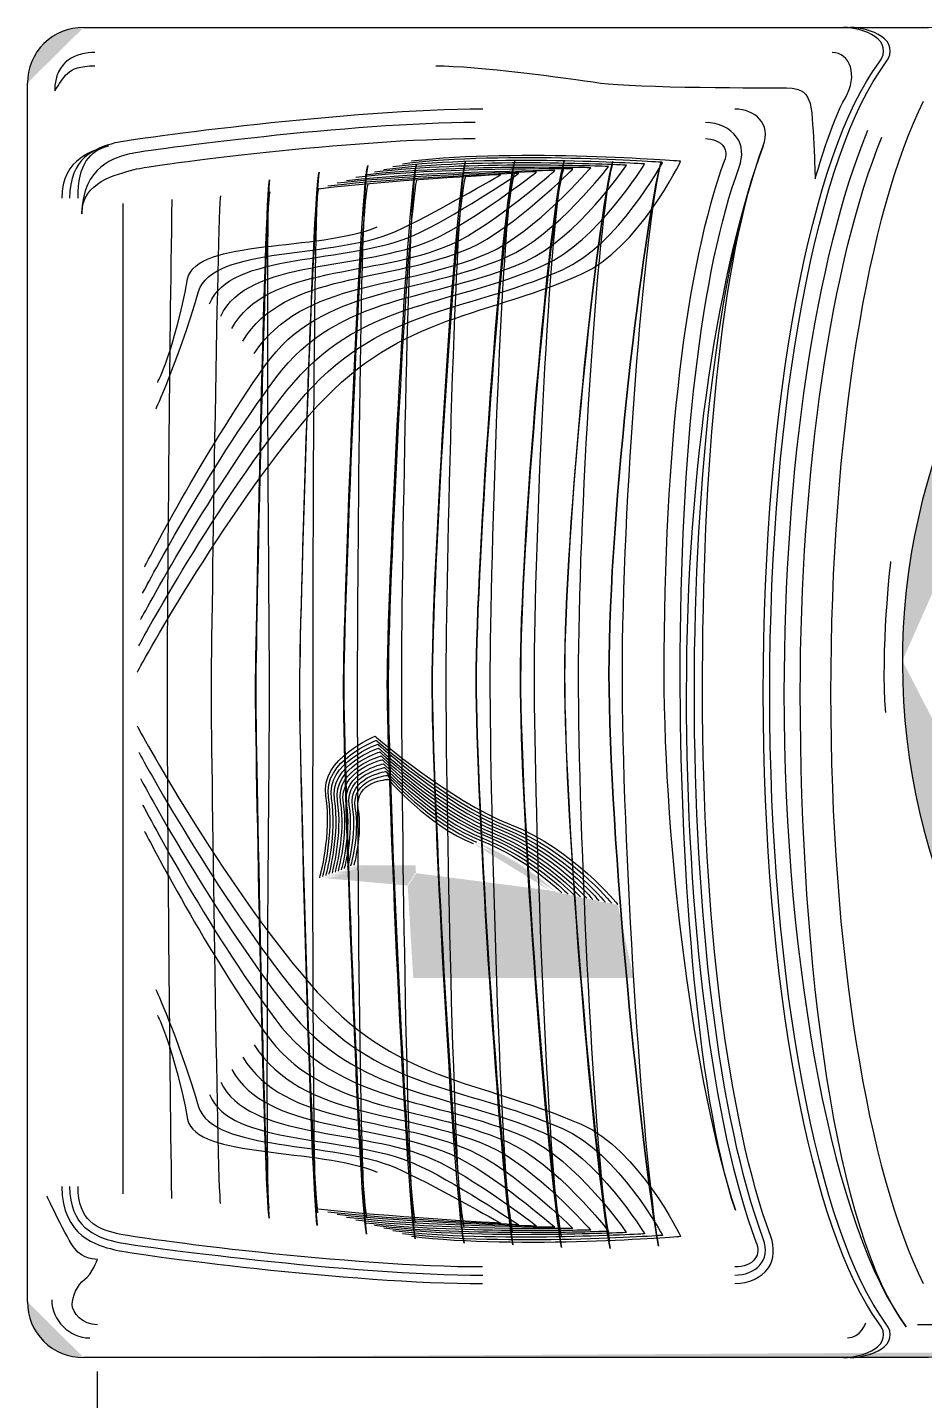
# Model space of a CAD drawing. Header units: millimetres. Extents: x 1111 to 1333, y -447 to -319.
# Drawn here: x 1279.3191 to 1279.4474, y -441.7373 to -441.541 of the extents above; entities that cross this region are included whole.
import ezdxf

# ---------------------------------------------------------------- set-up
doc = ezdxf.new("R2010")
doc.units = ezdxf.units.MM

# ---------------------------------------------------------------- blocks, each defined once
blk = doc.blocks.new('scanne')
at = {"transparency": 33554559}
h = blk.add_hatch(color=256, dxfattribs=at)
h.paths.add_polyline_path([(-0.1473665741430068, 1.089880373790492, 0.4178557647740821), (-0.1553954612925281, 1.081942723996462)], flags=0)
h.paths.add_polyline_path([(-0.1473665741420973, 1.089880373792539), (-0.0265683174777678, 1.089880373792539)], flags=0)
h.paths.add_polyline_path([(0.2573167094203654, 1.08267262282834, 0.0037707061249055), (-0.0265683174786773, 1.089880373792539)], flags=0)
h.paths.add_polyline_path([(0.2849160089974703, 1.002018801912981, 0.0442316588795914), (0.2703180323608194, 1.074005074200385)], flags=0)
h.paths.add_polyline_path([(0.2913938611297908, 0.916346926529286, 0.0127815717687274), (0.2849160089974703, 1.002018801912981)], flags=0)
h.paths.add_polyline_path([(0.2772520712630921, 0.9022963740169416, 0.4162561752458062), (0.2913938611297908, 0.916346926529286)], flags=0)
h.paths.add_polyline_path([(0.2772520712640016, 0.9022963740169416), (-0.0265683174777678, 0.8997873467826593), (-0.1473665741420973, 0.8997873467826593)], flags=0)
h.paths.add_polyline_path([(-0.1553954612925281, 0.9077706152556856, 0.4188155754616451), (-0.1473665741430068, 0.8997873467826593)], flags=0)
h = blk.add_hatch(color=256, dxfattribs=at)
h.paths.add_polyline_path([(-0.038716571159739, 1.089875811924684), (-0.0274943766205524, 1.089875811924684)], flags=0)
h.paths.add_polyline_path([(0.2563450315976752, 1.082668060960713, 0.0037621650796506), (-0.0274943766191882, 1.089875811924684)], flags=0)
h.paths.add_polyline_path([(0.2693463545413124, 1.074000512332531, 0.301880635159372), (0.2563450315999489, 1.082668060960486)], flags=0)
h.paths.add_polyline_path([(0.2838987125003314, 1.002014240045355, 0.0428615543337613), (0.2693463545413124, 1.074000512332759)], flags=0)
h.paths.add_polyline_path([(0.2904678019865514, 0.9163423646616592, 0.0128133246892805), (0.2838987125003314, 1.002014240045582)], flags=0)
h.paths.add_polyline_path([(0.2762803934435851, 0.9022918121495422, 0.4131627856421484), (0.2904678019874609, 0.9163423646616592)], flags=0)
h.paths.add_polyline_path([(0.2762803934435851, 0.9022918121493148), (-0.0274943766205524, 0.8997827849148052)], flags=0)
h.paths.add_polyline_path([(0.1527906348371744, 0.9625540844506304, 0.2906644271306809), (0.212596720368083, 0.9244168704885852)], flags=0)
h.paths.add_polyline_path([(0.212596720368083, 0.9244168704883576, 0.2396280978300363), (0.2659705724447576, 0.9516968393274964)], flags=0)
h.paths.add_polyline_path([(0.2659705724443029, 0.9516968393274964), (0.2597208136965037, 1.037368714711192)], flags=0)
h.paths.add_polyline_path([(0.2597208136974132, 1.037368714711192, 0.2006199731187467), (0.212596720368083, 1.057075983170307)], flags=0)
h.paths.add_polyline_path([(0.212596720368083, 1.057075983170079, 0.2623694438463786), (0.1561207982570067, 1.025188527955378)], flags=0)
h.paths.add_polyline_path([(0.1561207982570067, 1.025188527955378, 0.1201115285518109), (0.1339501212407868, 1.064511827519254)], flags=0)
h.paths.add_polyline_path([(0.1339501212407868, 1.064511827519254), (0.0006067284041364, 1.069164932571993)], flags=0)
h.paths.add_polyline_path([(0.0006067284036817, 1.069164932571993, 0.2105421857690989), (-0.030322734594165, 0.9993683567799962)], flags=0)
h.paths.add_polyline_path([(-0.030322734594165, 0.9993683567799962, 0.2421028708009106), (0.0094567517396627, 0.922272792670128)], flags=0)
h.paths.add_polyline_path([(0.0094567517396627, 0.922272792670128), (0.1150183702909544, 0.9186232985109654)], flags=0)
h.paths.add_polyline_path([(0.1150183702900449, 0.9186232985111928, 0.1543099564142806), (0.1527906348367196, 0.9625540844508575)], flags=0)
h = blk.add_hatch(color=256, dxfattribs=at)
h.paths.add_polyline_path([(0.2761070424705849, 1.001225036933419, 0.0432060642584283), (0.2632881942370204, 1.065319278101696)], flags=0)
h.paths.add_polyline_path([(0.2515641942529783, 1.072846359804998, 0.0037872989078876), (-0.0006158521366615, 1.079278593260369)], flags=0)
h.paths.add_polyline_path([(-0.0006158521389352, 1.079278593260369), (-0.0273483968542223, 1.079278593260369)], flags=0)
h.paths.add_polyline_path([(-0.0273483968542223, 0.910352632373133), (-0.0006158521389352, 0.910352632373133), (0.2693554782770207, 0.9126335662224392)], flags=0)
h.paths.add_polyline_path([(0.2693554782770207, 0.9126335662224392, 0.4140581711889816), (0.2819006144484319, 0.9250418463632286)], flags=0)
h.paths.add_polyline_path([(0.2819006144484319, 0.9250418463632286, 0.013860743150431), (0.2761070424705849, 1.001225036933419)], flags=0)
h = blk.add_hatch(color=256, dxfattribs=at)
h.paths.add_polyline_path([(-0.0798783034058488, 0.9663951770530728, 0.0810771973531571), (-0.0911917352993896, 0.9734660719861948)], flags=0)
h.paths.add_polyline_path([(-0.0798783034058488, 0.9663951770530728), (-0.0765481399860164, 0.9595523755046996), (-0.0993574784799876, 0.9595523755046996), (-0.1000417586349158, 0.9700446712120084), (-0.1091654940325952, 0.9700446712120084)], flags=0)
h = blk.add_hatch(color=256, dxfattribs=at)
h.paths.add_polyline_path([(-0.0807268107985238, 0.9665502805548841, 0.0754801598096221), (-0.0916752932755571, 0.9732562260719532)], flags=0)
h.paths.add_polyline_path([(-0.0807268107976143, 0.9665502805546566), (-0.0773510287010595, 0.9601180470992858), (-0.09924799365558098, 0.9601180470992858), (-0.0999322738095998, 0.9701541560368696), (-0.1086910597916812, 0.9701541560368696)], flags=0)
for points in [[(-0.0772004870671026, 0.9658066961198984), (-0.0742352730624134, 0.9579146650009988), (-0.0995992574678439, 0.9579146650009988), (-0.1003747749771264, 0.9695018089560108), (-0.1105021212681549, 0.9695018089560108)], [(-0.0780900512684184, 0.9660074182986592), (-0.0750335999098297, 0.9584803365955848), (-0.0995308294520783, 0.9584803365955848), (-0.1002607282846384, 0.9697025311347716), (-0.1100687438372461, 0.9697025311347716)], [(-0.0789841773369062, 0.9661990167419388), (-0.0757908699481504, 0.9589912657779676), (-0.0994213446276717, 0.9589912657779676), (-0.1001512434593224, 0.9698485109011016), (-0.1095943095963321, 0.9698485109011016)], [(-0.07100547073173401, 0.9645339350317954), (-0.0687701555591502, 0.954041639324714), (-0.1002470426813033, 0.954041639324714), (-0.1011137975440306, 0.9683659038989844), (-0.1136133150391743, 0.9683659038989844)], [(-0.0718995968011314, 0.9647300953429294), (-0.0695730442741933, 0.9545571303747236), (-0.1001375578559873, 0.9545571303747236), (-0.1010043127196241, 0.9685164455329413), (-0.1131844994749827, 0.9685164455329413)], [(-0.0727982847372459, 0.9648715132416328), (-0.0703348761801408, 0.955154735043152), (-0.1000782535763847, 0.955154735043152), (-0.1009450084391119, 0.9687034821085944), (-0.1127146271021502, 0.9687034821085944)], [(-0.0737152201452318, 0.9651132922297164), (-0.0711605742337724, 0.9556702260931615), (-0.0999915780905667, 0.9556702260931615), (-0.1008127142756621, 0.9688540237427788), (-0.1122630021998248, 0.9688540237427788)], [(-0.0745819750079591, 0.9652683957315276), (-0.0718904730654231, 0.9562358976877476), (-0.0999003407362125, 0.9562358976877476), (-0.1006758582445855, 0.9690091272443624), (-0.1118068154303273, 0.9690091272443624)], [(-0.0754122349287627, 0.9654189373654845), (-0.0726751143095044, 0.9567970074147067), (-0.0998182271175665, 0.9567970074147067), (-0.1005481259492171, 0.9691596688785467), (-0.1113597523951739, 0.9691596688785467)], [(-0.0763291703362938, 0.9656105358087644), (-0.0734551936864136, 0.9573535552740396), (-0.099731551630839, 0.9573535552740396), (-0.1004614504633992, 0.9693056486448768), (-0.1109537461700256, 0.9693056486448768)]]:
    blk.add_hatch(color=256, dxfattribs=at).paths.add_polyline_path(points)
at = {"lineweight": -3}
for points in [[(-0.1473665741420973, 1.089880373792539), (-0.0265683174777678, 1.089880373792539)], [(-0.038716571159739, 1.089875811924684), (-0.0274943766205524, 1.089875811924684)], [(-0.1553954612925281, 0.9077706152556856), (-0.1553954612925281, 1.081942723996462)], [(-0.1417417912696237, 1.06473992090423), (-0.1417417912696237, 0.9940765902495058), (-0.1417417912696237, 0.9231851662098052)], [(0.2721017226315325, 0.9068719273188888), (-0.0164820279958349, 0.9044541374385062), (-0.0281604093045189, 0.9044541374385062)], [(0.2772520712640016, 0.9022963740169416), (-0.0265683174777678, 0.8997873467826593), (-0.1473665741420973, 0.8997873467826593)], [(0.2762803934435851, 0.9022918121493148), (-0.0274943766205524, 0.8997827849148052), (-0.038716571159739, 0.8997827849148052)], [(-0.1454232185026285, 0.8977664393919441), (-0.1454232185026285, 0.8782872643180326)], [(-0.145418656634547, 0.8977755631274249), (-0.145418656634547, 0.8782507693763363)]]:
    blk.add_lwpolyline(points, dxfattribs=at)
for centre, radius, start, end in [((-0.1474611789919891, 1.081946654549938), 0.0079342832738764, 89.31681452962599, 180.0283836771289), ((-0.3645308582279085, -17.77490140240229), 18.86778770646225, 88.11424678387303, 88.97646743954597), ((0.0643454022699643, 0.9991686650439532), 0.0946683474770985, 132.3210262896589, 234.5118678971076), ((6.819120863798388, 0.9627159077419946), 6.954639432962008, 179.1549348327318, 179.7390033877599), ((7.146758906017793, 1.023135207993618), 7.282262029565697, 180.2261171212024, 180.7918014252926), ((-0.1474515128309122, 0.9077309402191532), 0.0079440475366842, 179.7138459230548, 270.6126248699297)]:
    blk.add_arc(centre, radius, start, end, dxfattribs=at)
for points in [[(-0.0336985166907198, 1.084812138778943), (-0.0312351081336146, 1.08809668352228), (-0.0359338318633036, 1.089875811924684), (-0.038716571159739, 1.089875811924684)], [(-0.0336985166907198, 1.084812138778943), (-0.0312351081336146, 1.08809668352228), (-0.0359338318633036, 1.089875811924684), (-0.038716571159739, 1.089875811924684)], [(-0.032722277003586, 1.084812138778943), (-0.0303044871232032, 1.08809668352228), (-0.0349575921761698, 1.089875811924684), (-0.0377859501493276, 1.089875811924684)], [(-0.1457516729767576, 1.086312993251794), (-0.148306318888217, 1.086312993251794), (-0.1514996262774275, 1.085172526327141), (-0.1514996262774275, 1.080838752013278)], [(-0.0384565447009209, 1.079835141119701), (-0.0366317976215669, 1.082937211154785), (-0.0377722645459926, 1.086312993251794), (-0.0403725291341743, 1.086312993251794)], [(-0.1514996262774275, 1.080838752013278), (-0.1500398286141262, 1.082709117769809), (-0.1500398286141262, 1.084397008818314), (-0.1457516729767576, 1.084397008818314)], [(-0.097030925953959, 1.084397008818314), (-0.0909636419144135, 1.084397008818314), (-0.0785553617736241, 1.082709117769809), (-0.0734916886274277, 1.081933600260981)], [(-0.0502124777610789, 0.994806489081384), (-0.0502124777610789, 1.036593197202591), (-0.0432784388583514, 1.072130146576228), (-0.0336985166907198, 1.084812138778943)], [(-0.0502124777610789, 0.994806489081384), (-0.0502124777610789, 1.036593197202591), (-0.0432784388583514, 1.072130146576228), (-0.0336985166907198, 1.084812138778943)], [(-0.0492818567497579, 0.994806489081384), (-0.0492818567497579, 1.036593197202591), (-0.04234781784794, 1.072130146576228), (-0.032722277003586, 1.084812138778943)], [(-0.0734916886274277, 1.081933600260981), (-0.0685192528360403, 1.081249320106053), (-0.0492681711473324, 1.081249320106053), (-0.04689599994367201, 1.081249320106053)], [(-0.04689599994367201, 1.081249320106053), (-0.0444782100632892, 1.081249320106053), (-0.0439307859394376, 1.080291327889426), (-0.0435202178462078, 1.079059623610874)], [(-0.0427903190145571, 1.068247997164689), (-0.0427903190145571, 1.068247997164689), (-0.0403725291341743, 1.07673307108439), (-0.0384565447009209, 1.079835141119701)], [(-0.0903021710980738, 1.078206554351254), (-0.1090058286629301, 1.078206554351254), (-0.1399809103379539, 1.07400963606824), (-0.142900505665466, 1.073370974590488)], [(-0.0502033540253706, 1.072960406497486), (-0.049017268423313, 1.076153713886697), (-0.0514350583036958, 1.078206554351254), (-0.0542634162768536, 1.078206554351254)], [(-0.0435202178462078, 1.079059623610874), (-0.0430640310767103, 1.077873538009043), (-0.0427903190145571, 1.068247997164689), (-0.0427903190145571, 1.068247997164689)], [(-0.0273483968542223, 1.079278593260369), (-0.0352404279735765, 1.063585768376242), (-0.0405778131805619, 1.031698313161541), (-0.0405778131805619, 0.9947928034782763)], [(-0.0913742100071886, 1.076286008049919), (-0.108891781970442, 1.076286008049919), (-0.1380421165656571, 1.072408420506008), (-0.1407792371849155, 1.071815377704979)], [(-0.0540125135537437, 1.074187548908412), (-0.0549705057708252, 1.075510490541091), (-0.0565671594652031, 1.076286008049919), (-0.0584831438989113, 1.076286008049919)], [(-0.1401405757076191, 1.069580062532622), (-0.1374034550883607, 1.070264342687551), (-0.1088005446160878, 1.074005074200613), (-0.0913742100071886, 1.074005074200613)], [(-0.0584831438989113, 1.074005074200613), (-0.057388295651208, 1.074005074200613), (-0.0563846847574041, 1.073548887430661), (-0.0558828793102748, 1.072864607275732)], [(-0.053647564137691, 1.069899393271498), (-0.0531001400142941, 1.071496046966103), (-0.0531457586910165, 1.073047081983759), (-0.0540125135537437, 1.074187548908412)], [(-0.0352951703855524, 1.075177474199108), (-0.0427766334112221, 1.057021240757649), (-0.0472472637563897, 1.02686729526863), (-0.0472472637563897, 0.9947973653459029)], [(-0.0449207112299064, 0.9947973653459029), (-0.0449207112299064, 1.026183015113701), (-0.0404500808851935, 1.056747528695723), (-0.0332423299207676, 1.074219481982254)], [(-0.1437900698667818, 1.072942159026524), (-0.1457516729767576, 1.0723947349029), (-0.1504960153840784, 1.071254267978247), (-0.1504960153840784, 1.065460696000627)], [(-0.142900505665466, 1.073370974590488), (-0.1457744823153462, 1.072595457081661), (-0.1493783577973318, 1.071272515448981), (-0.1493783577973318, 1.065478943471362)], [(-0.1481694628571404, 1.065460696000627), (-0.1481694628571404, 1.070433131792469), (-0.1464815718093178, 1.072257878871823), (-0.1437900698667818, 1.072942159026524)], [(-0.1407792371849155, 1.071815377704979), (-0.1426496029419013, 1.071359190935027), (-0.1476220387337435, 1.070081867979297), (-0.1476220387337435, 1.063239066431378)], [(-0.0671689399971456, 1.070364703776931), (-0.0671689399971456, 1.070364703776931), (-0.0889746675977676, 1.071733264086333), (-0.1031620761407339, 1.069954135683929)], [(-0.0646051703499779, 1.070588235294053), (-0.0646051703499779, 1.070588235294053), (-0.0870039407516288, 1.072230507665608), (-0.1017843920960786, 1.070360141909077)], [(-0.0620231532332127, 1.070761586266598), (-0.0620231532332127, 1.070761586266598), (-0.0850149664354376, 1.07258633334618), (-0.1004796979334515, 1.070761586266598)], [(-0.0502261633635044, 1.072942159026524), (-0.0563846847574041, 1.056291341925998), (-0.0612202645181697, 1.027414719392481), (-0.0612202645181697, 0.9947973653459029)], [(-0.0600569882547006, 0.9948156128166374), (-0.0600569882547006, 1.025973169199687), (-0.0565899688037916, 1.05580778394983), (-0.0502033540253706, 1.072960406497486)], [(-0.0588937119912316, 0.9947973653459029), (-0.0588937119912316, 1.027141007330328), (-0.0563390660797722, 1.056565053987924), (-0.0502261633635044, 1.072942159026524)], [(-0.0558828793102748, 1.072864607275732), (-0.0555179298946769, 1.072271564474931), (-0.0554266925403226, 1.071678521673902), (-0.0557916419568301, 1.070766148134453)], [(-0.1476220387337435, 1.063239066431378), (-0.1476220387337435, 1.067846552807168), (-0.1426952216190784, 1.068850163700744), (-0.1401405757076191, 1.069580062532622)], [(-0.1102147236031215, 0.9956413108700416), (-0.1102147236031215, 1.006316081285376), (-0.1079337897533605, 1.06598531078589), (-0.1067477041522125, 1.070136610391728)], [(-0.0774377041868775, 1.069653052415787), (-0.0774377041868775, 1.069653052415787), (-0.0968712605842939, 1.069881145800763), (-0.1084584045395331, 1.068421348137007)], [(-0.1067477041522125, 1.070136610391728), (-0.1079337897533605, 1.06598531078589), (-0.1082531204931456, 1.006316081285376), (-0.1082531204931456, 0.9956413108700416)], [(-0.0748693726729926, 1.069826403388333), (-0.0748693726729926, 1.069826403388333), (-0.0948503531933511, 1.070282590158058), (-0.1071217773030639, 1.068777173817579)], [(-0.0723147267615332, 1.070004316228505), (-0.0723147267615332, 1.070004316228505), (-0.0928887500829205, 1.070779833737333), (-0.1057988356708392, 1.069183180042728)], [(-0.0697509571148203, 1.070182229068677), (-0.0697509571148203, 1.070182229068677), (-0.0909180232372364, 1.071277077316608), (-0.1044667703029063, 1.069543567590926)], [(-0.1039512792528967, 0.9960062602860944), (-0.1039512792528967, 1.008688252488809), (-0.1011229212797389, 1.065392267985089), (-0.0997999796466047, 1.070364703776931)], [(-0.0997999796466047, 1.070364703776931), (-0.1011229212797389, 1.065392267985089), (-0.1019440574657437, 1.008688252488809), (-0.1019440574657437, 0.9960062602860944)], [(-0.0975509788711406, 0.9963119054218624), (-0.0975509788711406, 1.011183594120211), (-0.0943120528052077, 1.065196107673955), (-0.0927610177875522, 1.070807204943548)], [(-0.0927610177875522, 1.070807204943548), (-0.0943120528052077, 1.065196107673955), (-0.09558937576071001, 1.011183594120211), (-0.09558937576071001, 0.9963119054218624)], [(-0.0921725368546049, 1.058339620522701), (-0.0859227781068057, 1.061122359818909), (-0.0774377041868775, 1.069653052415787), (-0.0774377041868775, 1.069653052415787)], [(-0.0912419158437388, 0.9966312361607378), (-0.0912419158437388, 1.013601384000367), (-0.0875924216845761, 1.064283734134278), (-0.085722055928045, 1.070807204943548)], [(-0.0895129679863658, 1.05764621663252), (-0.0828982598225139, 1.060565811959804), (-0.0748693726729926, 1.069826403388333), (-0.0748693726729926, 1.069826403388333)], [(-0.085722055928045, 1.070807204943548), (-0.0875924216845761, 1.064283734134278), (-0.0892803127333082, 1.013601384000367), (-0.0892803127333082, 0.9966312361607378)], [(-0.0868670847205522, 1.057094230641041), (-0.0799330458182794, 1.060105063322225), (-0.0723147267615332, 1.070004316228505), (-0.0723147267615332, 1.070004316228505)], [(-0.0849282909487101, 0.9969505668996134), (-0.0849282909487101, 1.016156029911826), (-0.0808226100195953, 1.06350821662545), (-0.0786785322013657, 1.070807204943548)], [(-0.0787880170257722, 1.069666738018895), (-0.080840857490557, 1.06223089366972), (-0.0849009197424948, 1.016110411234649), (-0.0849009197424948, 0.9969049482226636)], [(-0.084212077719485, 1.056451007295436), (-0.0769587080783367, 1.059644314684646), (-0.0697509571148203, 1.070182229068677), (-0.0697509571148203, 1.070182229068677)], [(-0.0786785322013657, 1.070807204943548), (-0.0808226100195953, 1.06350821662545), (-0.0829666878382796, 1.016156029911826), (-0.0829666878382796, 0.9969505668996134)], [(-0.0815844419255427, 1.055903583171584), (-0.0739661228683417, 1.059233746591644), (-0.0671689399971456, 1.070364703776931), (-0.0671689399971456, 1.070364703776931)], [(-0.0789294349244756, 1.055260359825979), (-0.070991785128399, 1.058727379277115), (-0.0646051703499779, 1.070588235294053), (-0.0646051703499779, 1.070588235294053)], [(-0.0718083594467771, 1.070168543465797), (-0.0740436746193609, 1.061911562930845), (-0.0786055423179732, 1.018482582438082), (-0.0786055423179732, 0.9972242789617666)], [(-0.0785781711117579, 0.9972242789617666), (-0.0785781711117579, 1.018482582438082), (-0.0740163034126908, 1.062413368377747), (-0.0717353695633847, 1.070715967589649)], [(-0.0717353695633847, 1.070715967589649), (-0.0740163034126908, 1.062413368377747), (-0.0766621866785045, 1.018482582438082), (-0.0766621866785045, 0.9972242789617666)], [(-0.0762561804533561, 1.054612574612974), (-0.067999199918404, 1.058262068771682), (-0.0620231532332127, 1.070761586266598), (-0.0620231532332127, 1.070761586266598)], [(-0.0722645462162746, 0.9975436097006422), (-0.0722645462162746, 1.020945990995414), (-0.0672921104248872, 1.061637850868919), (-0.0647830831910596, 1.070715967589649)], [(-0.0647830831910596, 1.070715967589649), (-0.0672921104248872, 1.061637850868919), (-0.0722645462162746, 1.020945990995414), (-0.0722645462162746, 0.9975436097006422)], [(-0.0647830831910596, 1.070715967589649), (-0.0672921104248872, 1.061637850868919), (-0.0703941804601982, 1.020945990995414), (-0.0703941804601982, 0.9975436097006422)], [(-0.0557916419568301, 1.070766148134453), (-0.0613115018716144, 1.055803222082204), (-0.0644135719069254, 1.029800576199022), (-0.0644135719069254, 0.9975025528913192)], [(-0.0620870193808969, 0.9975025528913192), (-0.0620870193808969, 1.029572482814046), (-0.0590761866994853, 1.055210179281402), (-0.053647564137691, 1.069899393271498)], [(-0.1227917928488296, 0.9950573918047212), (-0.1227917928488296, 1.001398387905965), (-0.1214688512161501, 1.065629485105546), (-0.1207845710612219, 1.068092893662878)], [(-0.1207845710612219, 1.068092893662878), (-0.1214688512161501, 1.065629485105546), (-0.1208301897379442, 1.001398387905965), (-0.1208301897379442, 0.9950573918047212)], [(-0.1164781679533462, 0.9953493513376088), (-0.1164781679533462, 1.003788806580359), (-0.1146078021972698, 1.065921444638206), (-0.1136954286578202, 1.069205989381316)], [(-0.1136954286578202, 1.069205989381316), (-0.1146078021972698, 1.065921444638206), (-0.1146078021972698, 1.003788806580359), (-0.1146078021972698, 0.9953493513376088)], [(-0.0877292777156527, 1.068845601833118), (-0.0877292777156527, 1.068845601833118), (-0.1047906629094086, 1.067933228293213), (-0.1137775422755567, 1.06679276136856)], [(-0.0851655080689398, 1.069028076540917), (-0.0851655080689398, 1.069028076540917), (-0.1028199360632698, 1.068343796386216), (-0.1124454769076237, 1.067203329461563)], [(-0.0826063002898536, 1.069251608058266), (-0.0826063002898536, 1.069251608058266), (-0.1008081524080353, 1.068841039965263), (-0.1111179734077723, 1.067609335686711)], [(-0.0800151594369254, 1.069429520898438), (-0.0800151594369254, 1.069429520898438), (-0.0988100543561359, 1.069292664867589), (-0.1098041555108011, 1.067969723234909)], [(-0.0997726084408441, 1.06802446564734), (-0.1010955500730688, 1.063052029855498), (-0.1038326706923272, 1.008720185562651), (-0.1038326706923272, 0.9959469560060368)], [(-0.1027834411218009, 1.060725477329242), (-0.0978566240066812, 1.062915173824649), (-0.0877292777156527, 1.068845601833118), (-0.0877292777156527, 1.068845601833118)], [(-0.1001284341216433, 1.06017805320539), (-0.094882286267648, 1.062504605731874), (-0.0851655080689398, 1.069028076540917), (-0.0851655080689398, 1.069028076540917)], [(-0.0927929508613943, 1.068571889771192), (-0.0943439858790498, 1.062778317793572), (-0.0975372932682603, 1.011183594120211), (-0.0975372932682603, 0.9962662867449124)], [(-0.0974779889882029, 1.059534829859785), (-0.0919125103957868, 1.061998238417118), (-0.0826063002898536, 1.069251608058266), (-0.0826063002898536, 1.069251608058266)], [(-0.0947956107813752, 1.058891606514407), (-0.0888651827724516, 1.061537489779539), (-0.0800151594369254, 1.069429520898438), (-0.0800151594369254, 1.069429520898438)], [(-0.0858132932823992, 1.069119313895043), (-0.0875924216845761, 1.062504605731874), (-0.0912419158437388, 1.013647002677316), (-0.0912419158437388, 0.996585617483788)], [(-0.1277824761116335, 1.065834769151933), (-0.1282386628811309, 1.064192496780378), (-0.1291510364205806, 0.9990034073641708), (-0.1291510364205806, 0.994715251727257)], [(-0.1207571998550065, 1.066382193275785), (-0.1214414800099348, 1.063918784718225), (-0.122764421643069, 1.001375578567603), (-0.122764421643069, 0.9950345824661326)], [(-0.1137775422755567, 1.066929617399637), (-0.1146899158159158, 1.06359945397935), (-0.1165146628957245, 1.003884605801886), (-0.1165146628957245, 0.9953539132050082)], [(-0.1067522660198392, 1.067477041523488), (-0.1078927329447197, 1.063325741917651), (-0.1101736667940258, 1.006302395682268), (-0.1101736667940258, 0.9956732439441112)], [(-0.1325085710475378, 1.053932856325673), (-0.1313224854454802, 1.059680809626115), (-0.1137136761278725, 1.057901681223711), (-0.105411076916198, 1.06136870067462)], [(-0.1309301648236669, 1.052149166055414), (-0.1289229430360592, 1.058718255541634), (-0.1115878457806048, 1.056802271108153), (-0.1027834411218009, 1.060725477329242)], [(-0.1293700060703031, 1.050370037652783), (-0.1264504107437006, 1.057851500678907), (-0.1096171189344659, 1.056026753599326), (-0.1001284341216433, 1.06017805320539)], [(-0.1277687905082985, 1.048631966059701), (-0.1238912029646144, 1.056888946594426), (-0.1075140979257867, 1.055064199515072), (-0.0974779889882029, 1.059534829859785)], [(-0.1261812605491741, 1.046848275789443), (-0.1213000621112314, 1.055926392509945), (-0.1055616185506096, 1.054192882784491), (-0.0947956107813752, 1.058891606514407)], [(-0.12460741619293, 1.045064585519185), (-0.1186769881840064, 1.054963838425692), (-0.1035315874244134, 1.053367184731087), (-0.0921725368546049, 1.058339620522701)], [(-0.1229970768952171, 1.043276333381299), (-0.116017419316222, 1.053905485119457), (-0.101465061357203, 1.052400068778752), (-0.0895129679863658, 1.05764621663252)], [(-0.1214460418775616, 1.041538261787991), (-0.1133715360504084, 1.052988549711926), (-0.0994578395695953, 1.051574370725575), (-0.0868670847205522, 1.057094230641041)], [(-0.1198858831241978, 1.03980019019491), (-0.1107621477269731, 1.052025995627673), (-0.0974414940467341, 1.050657435317816), (-0.084212077719485, 1.056451007295436)], [(-0.1183074769007817, 1.037975443115101), (-0.1080432745786766, 1.05088552870302), (-0.0954525197296334, 1.049836299132039), (-0.0815844419255427, 1.055903583171584)], [(-0.1367967266844516, 1.03915240498145), (-0.1367967266844516, 1.03915240498145), (-0.1344245554807912, 1.043531797972264), (-0.1325085710475378, 1.053932856325673)], [(-0.1167016994711503, 1.03623737152202), (-0.1053426489008871, 1.049922974618539), (-0.0933905555300498, 1.048873745047558), (-0.0789294349244756, 1.055260359825979)], [(-0.1151232932468247, 1.034449119383907), (-0.1026693944297676, 1.048819002635354), (-0.0913559625362268, 1.04799786644935), (-0.0762561804533561, 1.054612574612974)], [(-0.1370430675399348, 1.035361492923811), (-0.1370430675399348, 1.035361492923811), (-0.1341234722124227, 1.041474395640307), (-0.1309301648236669, 1.052149166055414)], [(-0.1386442831019394, 1.012798495285323), (-0.1386442831019394, 1.012798495285323), (-0.1304329212441644, 1.028810650908326), (-0.1214460418775616, 1.041538261787991)], [(-0.1389088714283844, 1.009053201904862), (-0.1389088714283844, 1.009053201904862), (-0.1297395173544373, 1.026662011222242), (-0.1198858831241978, 1.03980019019491)], [(-0.1394654192879443, 1.001521558333934), (-0.1394654192879443, 1.001521558333934), (-0.1283344621031119, 1.022232437686625), (-0.1167016994711503, 1.03623737152202)], [(-0.1392008309614994, 1.005266851714623), (-0.1392008309614994, 1.005266851714623), (-0.129027865992839, 1.024426696049658), (-0.1183074769007817, 1.037975443115101)], [(-0.1397117601434274, 0.9977260844084412), (-0.1397117601434274, 0.9977260844084412), (-0.1275771920647912, 1.020033617455737), (-0.1151232932468247, 1.034449119383907)], [(-0.03270859140025099, 0.9919598836372642), (-0.0334384902319016, 1.000627432264991), (-0.0319786925686003, 1.013537517852455), (-0.0319786925686003, 1.013537517852455)], [(-0.0790434816169636, 0.9155212284758816), (-0.0810963220817485, 0.9266521856609417), (-0.0849282909487101, 0.9777907225645776), (-0.0849282909487101, 0.9969505668996134)], [(-0.0849009197424948, 0.9969049482226636), (-0.0849009197424948, 0.9777451038878552), (-0.0811145695527103, 0.9282032206785971), (-0.0791073477646478, 0.9170722634935372)], [(-0.0829666878382796, 0.9969505668996134), (-0.0829666878382796, 0.9777907225645776), (-0.0810963220817485, 0.9266521856609417), (-0.0790434816169636, 0.9155212284758816)], [(-0.0786055423179732, 0.9972242789617666), (-0.0786055423179732, 0.9759203568080465), (-0.0744086240349589, 0.9287962634793984), (-0.0721733088628298, 0.916387983338609)], [(-0.0721003189798921, 0.9153843724448052), (-0.0744268715059207, 0.9277926525855946), (-0.0785781711117579, 0.9759203568080465), (-0.0785781711117579, 0.9972242789617666)], [(-0.0766621866785045, 0.9972242789617666), (-0.0766621866785045, 0.9759203568080465), (-0.0744268715059207, 0.9277926525855946), (-0.0721003189798921, 0.9153843724448052)], [(-0.0651936512838347, 0.9157037031836808), (-0.0676114411642175, 0.9292980689263004), (-0.0722645462162746, 0.9740956097286924), (-0.0722645462162746, 0.9975436097006422)], [(-0.0722645462162746, 0.9975436097006422), (-0.0722645462162746, 0.9740956097286924), (-0.0676114411642175, 0.9292980689263004), (-0.0651936512838347, 0.9157037031836808)], [(-0.0703941804601982, 0.9975436097006422), (-0.0703941804601982, 0.9740956097286924), (-0.0676114411642175, 0.9292980689263004), (-0.0651936512838347, 0.9157037031836808)], [(-0.0644135719069254, 0.9975025528913192), (-0.0644135719069254, 0.9728228486408169), (-0.0601254162700116, 0.9384719848685564), (-0.0541949882615427, 0.9208631755511759)], [(-0.0541949882615427, 0.9208631755511759), (-0.059988560238935, 0.9381526541296809), (-0.0620870193808969, 0.9729140859944893), (-0.0620870193808969, 0.9975025528913192)], [(-0.1208301897379442, 0.9196953374200803), (-0.1215600885695949, 0.9232535942253434), (-0.1227917928488296, 0.9886707770263), (-0.1227917928488296, 0.9950573918047212)], [(-0.122764421643069, 0.9950345824661326), (-0.122764421643069, 0.9886479676879388), (-0.1215327173638343, 0.92487305725831), (-0.1208940558856284, 0.9211323257454752)], [(-0.1208301897379442, 0.9950573918047212), (-0.1208301897379442, 0.9886707770263), (-0.1215600885695949, 0.9232535942253434), (-0.1208301897379442, 0.9196953374200803)], [(-0.1165146628957245, 0.9953539132050082), (-0.1165146628957245, 0.9868232206083576), (-0.1148267718469924, 0.9253748627052119), (-0.1139143983066333, 0.9204480455905468)], [(-0.1139691407195187, 0.9186643553202885), (-0.1148358955822459, 0.9236367911121304), (-0.1164781679533462, 0.9868642774176803), (-0.1164781679533462, 0.9953493513376088)], [(-0.1146078021972698, 0.9953493513376088), (-0.1146078021972698, 0.9868642774176803), (-0.1148358955822459, 0.9236367911121304), (-0.1139691407195187, 0.9186643553202885)], [(-0.1069301788600114, 0.9174052798355204), (-0.1080706457844371, 0.923609419905688), (-0.1102147236031215, 0.9850121591318838), (-0.1102147236031215, 0.9956413108700416)], [(-0.1101736667940258, 0.9956732439441112), (-0.1101736667940258, 0.9849984735287762), (-0.1080752076520639, 0.9259679055062406), (-0.1069347407276382, 0.9197637654356184)], [(-0.1082531204931456, 0.9956413108700416), (-0.1082531204931456, 0.9850121591318838), (-0.1080706457844371, 0.923609419905688), (-0.1069301788600114, 0.9174052798355204)], [(-0.0999824543548584, 0.916766618357542), (-0.1013053959875378, 0.9242024627067166), (-0.1039512792528967, 0.9832330307294797), (-0.1039512792528967, 0.9960062602860944)], [(-0.1038326706923272, 0.9959469560060368), (-0.1038326706923272, 0.9831737264494222), (-0.1013236434584996, 0.9265153296298648), (-0.1000007018253655, 0.9190794852809177)], [(-0.1019440574657437, 0.9960062602860944), (-0.1019440574657437, 0.9832330307294797), (-0.1013053959875378, 0.9242024627067166), (-0.0999824543548584, 0.916766618357542)], [(-0.0929891111725283, 0.9161142712766832), (-0.0945857648669062, 0.9246905825505108), (-0.0975509788711406, 0.98148583540069), (-0.0975509788711406, 0.9963119054218624)], [(-0.0975372932682603, 0.9962662867449124), (-0.0975372932682603, 0.9813489793698408), (-0.0945720792635712, 0.9271083724308936), (-0.0930210442459156, 0.9183952051262168)], [(-0.09558937576071001, 0.9963119054218624), (-0.09558937576071001, 0.98148583540069), (-0.0945857648669062, 0.9246905825505108), (-0.0929891111725283, 0.9161142712766832)], [(-0.0859957679901982, 0.9158861778917072), (-0.0878661337467293, 0.9258310494751641), (-0.0912419158437388, 0.9794329949361326), (-0.0912419158437388, 0.9966312361607378)], [(-0.0912419158437388, 0.996585617483788), (-0.0912419158437388, 0.9795698509672092), (-0.0878661337467293, 0.9276557965545179), (-0.0860870053445524, 0.9177565436482382)], [(-0.0892803127333082, 0.9966312361607378), (-0.0892803127333082, 0.9794329949361326), (-0.0878661337467293, 0.9258310494751641), (-0.0859957679901982, 0.9158861778917072)], [(-0.1291510364205806, 0.994715251727257), (-0.1291510364205806, 0.9904270960905704), (-0.1282842815578533, 0.9242800144575084), (-0.1278280947883559, 0.9218166059001759)], [(-0.0612202645181697, 0.9947973653459029), (-0.0612202645181697, 0.9623624860073504), (-0.0574795330046527, 0.932984058026932), (-0.0512753929344854, 0.9163332409261784)], [(-0.0502033540253706, 0.9167620564899152), (-0.0565899688037916, 0.9338690603603936), (-0.0600569882547006, 0.9636124377566376), (-0.0600569882547006, 0.9948156128166374)], [(-0.0491313151162558, 0.917108758435006), (-0.0552442178325237, 0.9335771008277332), (-0.0588937119912316, 0.9626361980690488), (-0.0588937119912316, 0.9947973653459029)], [(-0.0336985166907198, 0.9047096020296976), (-0.0432784388583514, 0.9176653062941112), (-0.0502124777610789, 0.9531110183140754), (-0.0502124777610789, 0.994806489081384)], [(-0.0336985166907198, 0.9047096020296976), (-0.0432784388583514, 0.9176653062941112), (-0.0502124777610789, 0.9531110183140754), (-0.0502124777610789, 0.994806489081384)], [(-0.032722277003586, 0.9047096020296976), (-0.04234781784794, 0.9176653062941112), (-0.0492818567497579, 0.9531110183140754), (-0.0492818567497579, 0.994806489081384)], [(-0.0472472637563897, 0.9947973653459029), (-0.0472472637563897, 0.9551091163662022), (-0.0400395127924185, 0.9177930385899344), (-0.0297753104698586, 0.9041986728473148)], [(-0.0297753104698586, 0.9041986728473148), (-0.0398114194069876, 0.9174280891738816), (-0.0449207112299064, 0.955610921813104), (-0.0449207112299064, 0.9947973653459029)], [(-0.0405778131805619, 0.9947928034782763), (-0.0405778131805619, 0.9580697685025824), (-0.0352404279735765, 0.9261823132878816), (-0.0273483968542223, 0.910352632373133)], [(-0.1397117601434274, 0.990016527997568), (-0.1397117601434274, 0.990016527997568), (-0.1275771920647912, 0.9677089949502716), (-0.1151232932468247, 0.9533391116990516)], [(-0.112746560176447, 0.9800442852078958), (-0.1136133150391743, 0.9854272890925129), (-0.1056756652430977, 0.9885749778047738), (-0.1056756652430977, 0.9885749778047738)], [(-0.1123633632889778, 0.9798298774260275), (-0.1132301181526145, 0.985076025279568), (-0.1055205617410593, 0.9879956206068528), (-0.1055205617410593, 0.9879956206068528)], [(-0.1119391095937772, 0.9796975832628048), (-0.1127602457793273, 0.9848068750854964), (-0.1053244014299253, 0.9874527583508552), (-0.1053244014299253, 0.9874527583508552)], [(-0.1056756652430977, 0.9885749778047738), (-0.1056756652430977, 0.9885749778047738), (-0.095274606889916, 0.9794512424070944), (-0.0862421088456813, 0.9759386042790084)], [(-0.1055205617410593, 0.9879956206068528), (-0.1055205617410593, 0.9879956206068528), (-0.0955300714806526, 0.9791455972710992), (-0.0867712854985712, 0.97567857782019)], [(-0.1053244014299253, 0.9874527583508552), (-0.1053244014299253, 0.9874527583508552), (-0.0957900979394708, 0.9788308284000776), (-0.0872137866660978, 0.9754094276258912)], [(-0.1394654192879443, 0.9862666727490251), (-0.1394654192879443, 0.9862666727490251), (-0.1282888434254801, 0.9655557933965608), (-0.1167016994711503, 0.9515508595611664)], [(-0.111487484690997, 0.9795287941581136), (-0.1123086208770019, 0.984546848626678), (-0.1051921072664754, 0.9868734011529341), (-0.1051921072664754, 0.9868734011529341)], [(-0.1110769165986767, 0.9793645669208216), (-0.1118524341070497, 0.98420014668136), (-0.1050096325591312, 0.9863442245000442), (-0.1050096325591312, 0.9863442245000442)], [(-0.1106298535635233, 0.97924139649308), (-0.1114053710728058, 0.9839401202227692), (-0.104836281586131, 0.9857648673021229), (-0.104836281586131, 0.9857648673021229)], [(-0.110223847338375, 0.9790224268433576), (-0.1109993648476575, 0.983675531896324), (-0.1046583687459588, 0.9852265669137524), (-0.1046583687459588, 0.9852265669137524)], [(-0.1051921072664754, 0.9868734011529341), (-0.1051921072664754, 0.9868734011529341), (-0.0960227531925284, 0.9784339459101828), (-0.0877657726575763, 0.9751950198442499)], [(-0.1050096325591312, 0.9863442245000442), (-0.1050096325591312, 0.9863442245000442), (-0.0962964652542269, 0.9780872439650921), (-0.0882219594275284, 0.9749395552530586)], [(-0.104836281586131, 0.9857648673021229), (-0.104836281586131, 0.9857648673021229), (-0.0964880636977341, 0.9777359801521469), (-0.0886872699327341, 0.974679528794013)], [(-0.1046583687459588, 0.9852265669137524), (-0.1046583687459588, 0.9852265669137524), (-0.0967663376275141, 0.9774257731487525), (-0.0892392559242126, 0.974460559144518)], [(-0.1097722224365043, 0.9788992564153886), (-0.1105021212681549, 0.9833698867603288), (-0.1044804559057866, 0.9846472097160583), (-0.1044804559057866, 0.9846472097160583)], [(-0.1093844636823178, 0.978735029178324), (-0.1100687438372461, 0.9830688034921876), (-0.1043207905361214, 0.9841180330629412), (-0.1043207905361214, 0.9841180330629412)], [(-0.1089100294414038, 0.9785616782057786), (-0.1096399282730545, 0.9827585964885656), (-0.104165687034083, 0.9835341139973934), (-0.104165687034083, 0.9835341139973934)], [(-0.1044804559057866, 0.9846472097160583), (-0.1044804559057866, 0.9846472097160583), (-0.0970446115563846, 0.9771201280129844), (-0.0897000045617915, 0.9742461513626494)], [(-0.1043207905361214, 0.9841180330629412), (-0.1043207905361214, 0.9841180330629412), (-0.097295514280404, 0.9767734260678936), (-0.0902246193470546, 0.9739450680945084)], [(-0.104165687034083, 0.9835341139973934), (-0.104165687034083, 0.9835341139973934), (-0.0975509788711406, 0.9764632190642714), (-0.0907081773232221, 0.9737260984450132)], [(-0.1392008309614994, 0.982480322559013), (-0.1392008309614994, 0.982480322559013), (-0.1289822473161166, 0.9633204782242046), (-0.1183074769007817, 0.9498173498354844)], [(-0.1085268325548441, 0.97839288910086), (-0.1091654940325952, 0.9824529513527976), (-0.1039649648553222, 0.9830003754768768), (-0.1039649648553222, 0.9830003754768768)], [(-0.1080980169911072, 0.9782286618637954), (-0.1086910597916812, 0.9821974867618336), (-0.1038098613541933, 0.9824255801465824), (-0.1038098613541933, 0.9824255801465824)], [(-0.1039649648553222, 0.9830003754768768), (-0.1039649648553222, 0.9830003754768768), (-0.09780644346233199, 0.9761119552515538), (-0.0911917352993896, 0.9734660719861948)], [(-0.1038098613541933, 0.9824255801465824), (-0.1038098613541933, 0.9824255801465824), (-0.0980619080535235, 0.9757196346292856), (-0.0916752932751024, 0.9732562260719532)], [(-0.1136133150391743, 0.9683659038989844), (-0.1136133150391743, 0.9683659038989844), (-0.1118341866360879, 0.9746156626463288), (-0.112746560176447, 0.9800442852078958)], [(-0.1131844994749827, 0.9685164455329413), (-0.1131844994749827, 0.9685164455329413), (-0.1114966084262505, 0.9746293482494364), (-0.1123633632889778, 0.9798298774260275)], [(-0.1127146271021502, 0.9687034821085944), (-0.1127146271021502, 0.9687034821085944), (-0.1110723547310499, 0.9745882914401136), (-0.1119391095937772, 0.9796975832628048)], [(-0.1122630021998248, 0.9688540237427788), (-0.1122630021998248, 0.9688540237427788), (-0.1107119671821692, 0.9746019770432212), (-0.111487484690997, 0.9795287941581136)], [(-0.1118068154303273, 0.9690091272443624), (-0.1118068154303273, 0.9690091272443624), (-0.1103013990893942, 0.9745289871600562), (-0.1110769165986767, 0.9793645669208216)], [(-0.1113597523951739, 0.9691596688785467), (-0.1114053710728058, 0.9691596688785467), (-0.1098543360551503, 0.9745426727631638), (-0.1106298535635233, 0.97924139649308)], [(-0.1389088714283844, 0.978735029178324), (-0.1389088714283844, 0.978735029178324), (-0.1296938986768055, 0.961080601183994), (-0.1198858831241978, 0.948033659565226)], [(-0.1109537461700256, 0.9693056486448768), (-0.1109537461700256, 0.9693056486448768), (-0.1094939485067243, 0.9745061778216949), (-0.110223847338375, 0.9790224268433576)], [(-0.1105021212681549, 0.9695018089560108), (-0.1105021212681549, 0.9695018089560108), (-0.1090423236048537, 0.9744742447476256), (-0.1097722224365043, 0.9788992564153886)], [(-0.1100687438372461, 0.9697025311347716), (-0.1100687438372461, 0.9697025311347716), (-0.1087001835273895, 0.97449249221836), (-0.1093844636823178, 0.978735029178324)], [(-0.1095943095963321, 0.9698485109011016), (-0.1095943095963321, 0.9698485109011016), (-0.1082713679631979, 0.9745016159538408), (-0.1089100294414038, 0.9785616782057786)], [(-0.1091654940325952, 0.9700446712120084), (-0.1091654940325952, 0.9700446712120084), (-0.1078425523999158, 0.9744696828799988), (-0.1085268325548441, 0.97839288910086)], [(-0.1086910597916812, 0.9701541560368696), (-0.1086910597916812, 0.9701541560368696), (-0.1074593555129013, 0.9744423116737834), (-0.1080980169911072, 0.9782286618637954)], [(-0.0872137866660978, 0.9754094276258912), (-0.078819950100069, 0.9721248828827809), (-0.0727982847372459, 0.9648715132416328), (-0.0727982847372459, 0.9648715132416328)], [(-0.0867712854985712, 0.97567857782019), (-0.0780581181941216, 0.9722571770460036), (-0.0718995968011314, 0.9647300953429294), (-0.0718995968011314, 0.9647300953429294)], [(-0.0862421088456813, 0.9759386042790084), (-0.0773464668334327, 0.9724259661509222), (-0.07100547073173401, 0.9645339350317954), (-0.07100547073173401, 0.9645339350317954)], [(-0.1386442831019394, 0.9749851739300084), (-0.1386442831019394, 0.9749851739300084), (-0.130387302567442, 0.9588361622761568), (-0.1214460418775616, 0.9462454074275684)], [(-0.0907081773232221, 0.9737260984450132), (-0.0839566131287484, 0.9710802151798816), (-0.0789841773369062, 0.9661990167419388), (-0.0789841773369062, 0.9661990167419388)], [(-0.0902246193470546, 0.9739450680945084), (-0.0832449617680595, 0.9712535661521996), (-0.0780900512684184, 0.9660074182986592), (-0.0780900512684184, 0.9660074182986592)], [(-0.0897000045617915, 0.9742461513626494), (-0.0824922535973656, 0.9714177933894916), (-0.0772004870671026, 0.9658066961198984), (-0.0772004870671026, 0.9658066961198984)], [(-0.0892392559242126, 0.974460559144518), (-0.0817577928980882, 0.9714953451402834), (-0.0763291703362938, 0.9656105358087644), (-0.0763291703362938, 0.9656105358087644)], [(-0.0886872699327341, 0.974679528794013), (-0.081023332198356, 0.9716230774358792), (-0.0754122349287627, 0.9654189373654845), (-0.0754122349287627, 0.9654189373654845)], [(-0.0882219594275284, 0.9749395552530586), (-0.0802843096314519, 0.9718374852177476), (-0.0745819750079591, 0.9652683957315276), (-0.0745819750079591, 0.9652683957315276)], [(-0.0877657726575763, 0.9751950198442499), (-0.0795544107993465, 0.9720017124550396), (-0.0737152201452318, 0.9651132922297164), (-0.0737152201452318, 0.9651132922297164)], [(-0.1370430675399348, 0.9523811194821972), (-0.1370430675399348, 0.9523811194821972), (-0.1340778535357003, 0.9460857420579032), (-0.1309301648236669, 0.9356390650275443)], [(-0.1151232932468247, 0.9533391116990516), (-0.1026693944297676, 0.9388779910937046), (-0.0913559625362268, 0.9397447459566592), (-0.0762561804533561, 0.9331300377932622)], [(-0.1183074769007817, 0.9498173498354844), (-0.1079976559010447, 0.9368616455708432), (-0.0954525197296334, 0.9379108751415968), (-0.0815844419255427, 0.9318892097792286)], [(-0.1167016994711503, 0.9515508595611664), (-0.1053426489008871, 0.9378652564646472), (-0.0934361742067722, 0.938823248681274), (-0.0789294349244756, 0.9325278712569796)], [(-0.1367967266844516, 0.9486768829108314), (-0.1367967266844516, 0.9486768829108314), (-0.1344245554807912, 0.9440237778580922), (-0.1325085710475378, 0.9338508128896592)], [(-0.1198858831241978, 0.948033659565226), (-0.1107165290502508, 0.935807854132463), (-0.0974871127234565, 0.9370395584112428), (-0.084212077719485, 0.9312916051105731)], [(-0.1214460418775616, 0.9462454074275684), (-0.1133715360504084, 0.9347951195031782), (-0.0995034582463177, 0.936118061136085), (-0.0868670847205522, 0.9306438198975684)], [(-0.1229970768952171, 0.9444662790247093), (-0.1159718006394996, 0.9337915086096018), (-0.1015106800339254, 0.9352513062731304), (-0.0895129679863658, 0.9300507770965396)], [(-0.12460741619293, 0.942723645563774), (-0.118631369507284, 0.932824392657494), (-0.1035315874244134, 0.9344210463520994), (-0.0921725368546049, 0.9294029918833075)], [(-0.1261812605491741, 0.9409445171613696), (-0.1212544434345091, 0.9319120191175898), (-0.1055616185506096, 0.9334630541352452), (-0.0947956107813752, 0.928809949082506)], [(-0.1277687905082985, 0.9391562650234844), (-0.1238455842869826, 0.9309449031657095), (-0.1075597166025091, 0.9325871755370372), (-0.0974779889882029, 0.9281621638692741)], [(-0.1293700060703031, 0.9373725747532262), (-0.1264504107437006, 0.9299823490810012), (-0.1096171189344659, 0.9316702401295059), (-0.1001284341216433, 0.927518940523896)], [(-0.1309301648236669, 0.9356390650275443), (-0.1289229430360592, 0.9291155942185014), (-0.1116334644573271, 0.9308034852667788), (-0.1027834411218009, 0.9269258977228672)], [(-0.1325085710475378, 0.9338508128896592), (-0.1313224854454802, 0.9281484782661664), (-0.1137136761278725, 0.9298363693148984), (-0.105411076916198, 0.9262781125096352)], [(-0.0789294349244756, 0.9325278712569796), (-0.070991785128399, 0.9291064704827932), (-0.0646051703499779, 0.9172456144658552), (-0.0646051703499779, 0.9172456144658552)], [(-0.0762561804533561, 0.9331300377932622), (-0.067999199918404, 0.9295717809882262), (-0.0620231532332127, 0.9170722634935372), (-0.0620231532332127, 0.9170722634935372)], [(-0.0868670847205522, 0.9306438198975684), (-0.0799330458182794, 0.9276329872161568), (-0.0723147267615332, 0.9178249716637764), (-0.0723147267615332, 0.9178249716637764)], [(-0.084212077719485, 0.9312916051105731), (-0.0770043267559686, 0.9281439163983122), (-0.0697509571148203, 0.9176516206912309), (-0.0697509571148203, 0.9176516206912309)], [(-0.0815844419255427, 0.9318892097792286), (-0.0739661228683417, 0.9286046650361186), (-0.0671689399971456, 0.9174737078510588), (-0.0671689399971456, 0.9174737078510588)], [(-0.0947956107813752, 0.928809949082506), (-0.0889108014500835, 0.9262096844943244), (-0.0800151594369254, 0.9184088907290969), (-0.0800151594369254, 0.9184088907290969)], [(-0.0921725368546049, 0.9294029918833075), (-0.0859227781068057, 0.9266658712640492), (-0.0774377041868775, 0.9182264160212981), (-0.0774377041868775, 0.9182264160212981)], [(-0.0895129679863658, 0.9300507770965396), (-0.0828982598225139, 0.9271311817694822), (-0.0748693726729926, 0.9180074463718028), (-0.0748693726729926, 0.9180074463718028)], [(-0.1027834411218009, 0.9269258977228672), (-0.0978566240066812, 0.9247818199044104), (-0.0877292777156527, 0.918988247927018), (-0.0877292777156527, 0.918988247927018)], [(-0.1001284341216433, 0.927518940523896), (-0.094882286267648, 0.9252836253513124), (-0.0851655080689398, 0.918760154542042), (-0.0851655080689398, 0.918760154542042)], [(-0.0974779889882029, 0.9281621638692741), (-0.0919125103957868, 0.9257443739888912), (-0.0826063002898536, 0.9185822417018698), (-0.0826063002898536, 0.9185822417018698)], [(-0.1486347733623461, 0.9153706868416976), (-0.1497752402867718, 0.9167392471515541), (-0.1526035982603844, 0.922852149867822), (-0.1526035982603844, 0.922852149867822)], [(-0.1504960153840784, 0.9242252720453052), (-0.1504960153840784, 0.9170631397580564), (-0.1452498675300831, 0.9157858168023268), (-0.1431057897118535, 0.915238392678475)], [(-0.1493783577973318, 0.9242435195160396), (-0.1493783577973318, 0.9185411848923196), (-0.1457744823153462, 0.9170813872287908), (-0.142900505665466, 0.9163514883971402)], [(-0.1426496029419013, 0.9175193265280086), (-0.1453411048835278, 0.9181579880057597), (-0.1481694628571404, 0.9192984549304128), (-0.1481694628571404, 0.9242252720453052)], [(-0.0877292777156527, 0.918988247927018), (-0.0877292777156527, 0.918988247927018), (-0.1047906629094086, 0.9199462401438722), (-0.1137775422755567, 0.9209954697143984)], [(-0.0851655080689398, 0.918760154542042), (-0.0851655080689398, 0.918760154542042), (-0.1028199360632698, 0.9194444346967428), (-0.1124454769076237, 0.9205849016216234)], [(-0.0826063002898536, 0.9185822417018698), (-0.0826063002898536, 0.9185822417018698), (-0.1008081524080353, 0.9189928097946448), (-0.1111179734077723, 0.9202245140734248)], [(-0.0800151594369254, 0.9184088907290969), (-0.0800151594369254, 0.9184088907290969), (-0.0988100543561359, 0.9185001280832238), (-0.1098041555108011, 0.9198230697159032)], [(-0.0774377041868775, 0.9182264160212981), (-0.0774377041868775, 0.9182264160212981), (-0.0968712605842939, 0.917998322636322), (-0.1084584045395331, 0.9194125016229008)], [(-0.0748693726729926, 0.9180074463718028), (-0.0748693726729926, 0.9180074463718028), (-0.0948503531933511, 0.9175056409249008), (-0.1071217773030639, 0.9190110572653792)], [(-0.0723147267615332, 0.9178249716637764), (-0.0723147267615332, 0.9178249716637764), (-0.0928887500829205, 0.9170494541549488), (-0.1057988356708392, 0.9186461078495541)], [(-0.0903249804362076, 0.9127293654441928), (-0.108891781970442, 0.9127293654441928), (-0.1396387702604898, 0.9167438090191808), (-0.1426496029419013, 0.9175193265280086)], [(-0.0697509571148203, 0.9176516206912309), (-0.0697509571148203, 0.9176516206912309), (-0.0909180232372364, 0.9166480097974272), (-0.1044667703029063, 0.9182902821689822)], [(-0.0671689399971456, 0.9174737078510588), (-0.0671689399971456, 0.9174737078510588), (-0.0889746675977676, 0.9161507662183794), (-0.1031620761407339, 0.917884275943834)], [(-0.0646051703499779, 0.9172456144658552), (-0.0646051703499779, 0.9172456144658552), (-0.0870039407516288, 0.91564896077125), (-0.1017843920960786, 0.9174737078510588)], [(-0.0620231532332127, 0.9170722634935372), (-0.0620231532332127, 0.9170722634935372), (-0.0850149664354376, 0.9152018977370062), (-0.1004796979334515, 0.9170722634935372)], [(-0.0542634162768536, 0.9115615273133244), (-0.0514350583036958, 0.9115615273133244), (-0.049017268423313, 0.9135687491007048), (-0.0502033540253706, 0.9167620564899152)], [(-0.0494506458551314, 0.9125925094131162), (-0.0486295096691265, 0.913824213691896), (-0.0485838909924041, 0.9155121047406282), (-0.0491313151162558, 0.917108758435006)], [(-0.1453958472968679, 0.913819651824042), (-0.1453958472968679, 0.913819651824042), (-0.1475399251150975, 0.913819651824042), (-0.1486347733623461, 0.9153706868416976)], [(-0.1431057897118535, 0.915238392678475), (-0.1401405757076191, 0.9144628751696472), (-0.1090286380015186, 0.9103571942407596), (-0.0903249804362076, 0.9103571942407596)], [(-0.142900505665466, 0.9163514883971402), (-0.1399809103379539, 0.9157128269191616), (-0.1090058286629301, 0.9115615273133244), (-0.0903021710980738, 0.9115615273133244)], [(-0.0512753929344854, 0.9163332409261784), (-0.0508648248417103, 0.9153752487095516), (-0.0508648248417103, 0.914554112523774), (-0.05141224896556201, 0.9139154510460229)], [(-0.1472205943762219, 0.9109456751739344), (-0.1461713648052409, 0.9116755740058125), (-0.1453958472968679, 0.913819651824042), (-0.1453958472968679, 0.913819651824042)], [(-0.05141224896556201, 0.9139154510460229), (-0.0519596730894136, 0.9130943148602456), (-0.0530089026599399, 0.9127293654441928), (-0.0542862256158969, 0.9127293654441928)], [(-0.0542862256158969, 0.9103571942407596), (-0.0522333851515668, 0.9103571942407596), (-0.0505454941028347, 0.9112239491034871), (-0.0494506458551314, 0.9125925094131162)], [(-0.1489997227783988, 0.9073874183686712), (-0.1489997227783988, 0.9083910292627024), (-0.1483154426234705, 0.9101701576651066), (-0.1472205943762219, 0.9109456751739344)], [(-0.1519193181059109, 0.9080260798466496), (-0.1519193181059109, 0.9051064845193649), (-0.1494102908716286, 0.9025974572850828), (-0.1464906955441165, 0.9025974572850828)], [(-0.1453958472968679, 0.9044678230416138), (-0.1475399251150975, 0.9044678230416138), (-0.1489997227783988, 0.9062013327670684), (-0.1489997227783988, 0.9073874183686712)], [(-0.038716571159739, 0.8997827849148052), (-0.0359338318633036, 0.8997827849148052), (-0.0312351081336146, 0.9015162946404872), (-0.0336985166907198, 0.9047096020296976)], [(-0.038716571159739, 0.8997827849148052), (-0.0359338318633036, 0.8997827849148052), (-0.0312351081336146, 0.9015162946404872), (-0.0336985166907198, 0.9047096020296976)], [(-0.0381463376972988, 0.9025974572850828), (-0.0363215906174901, 0.9025974572850828), (-0.0355460731091171, 0.9047415351035396), (-0.0355460731091171, 0.9047415351035396)], [(-0.0377859501493276, 0.8997827849148052), (-0.0349575921761698, 0.8997827849148052), (-0.0303044871232032, 0.9015162946404872), (-0.032722277003586, 0.9047096020296976)]]:
    blk.add_open_spline(points, degree=3, dxfattribs=at)

msp = doc.modelspace()

# ---------------------------------------------------------------- block references
msp.add_blockref('scanne', (1279.474531254918, -442.6308947301144))

doc.saveas('drawing.dxf')
